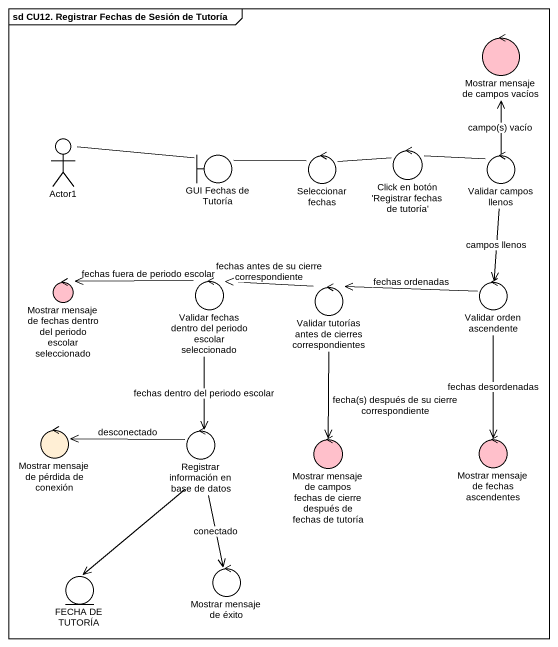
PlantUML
@startuml
mainframe sd CU12. Registrar Fechas de Sesión de Tutoría
control "Mostrar mensaje de campos vacíos" as Mostrar_mensaje_de_campos #FFC0CB
actor Actor1
boundary "GUI Fechas de Tutoría" as GUI_Fechas_de_Tutoría
control "Seleccionar fechas" as Seleccionar_fechas
control "Click en botón 'Registrar fechas de tutoría'" as Click_en_botón_Registrar
control "Validar campos llenos" as Validar_campos_llenos
control "Mostrar mensaje de fechas dentro del periodo escolar seleccionado" as Mostrar_mensaje_de_fechas #FFC0CB
control "Validar fechas dentro del periodo escolar seleccionado" as Validar_fechas_dentro_del
control "Validar tutorías antes de cierres correspondientes" as Validar_tutorías_antes_de
control "Validar orden ascendente" as Validar_orden_ascendente
control "Mostrar mensaje de pérdida de conexión" as Mostrar_mensaje_de_pérdida #FFEFD5
control "Registrar información en base de datos" as Registrar_información_en
control "Mostrar mensaje de campos fechas de cierre después de fechas de tutoría" as Mostrar_mensaje_de_campos_2 #FFC0CB
control "Mostrar mensaje de fechas ascendentes" as Mostrar_mensaje_de_fechas_2 #FFC0CB
entity "FECHA DE TUTORÍA" as FECHA_DE_TUTORÍA
control "Mostrar mensaje de éxito" as Mostrar_mensaje_de_éxito
Actor1 -right- GUI_Fechas_de_Tutoría
GUI_Fechas_de_Tutoría -right- Seleccionar_fechas
Seleccionar_fechas -right- Click_en_botón_Registrar
Click_en_botón_Registrar -right- Validar_campos_llenos
Validar_campos_llenos -up-> Mostrar_mensaje_de_campos : campo(s) vacío
Validar_campos_llenos --> Validar_orden_ascendente : campos llenos
Validar_fechas_dentro_del -left-> Mostrar_mensaje_de_fechas : fechas fuera de periodo escolar
Validar_fechas_dentro_del --> Registrar_información_en : fechas dentro del periodo escolar
Validar_tutorías_antes_de -left-> Validar_fechas_dentro_del : fechas antes de su cierre correspondiente
Validar_tutorías_antes_de --> Mostrar_mensaje_de_campos_2 : fecha(s) después de su cierre correspondiente
Validar_orden_ascendente -left-> Validar_tutorías_antes_de : fechas ordenadas
Validar_orden_ascendente --> Mostrar_mensaje_de_fechas_2 : fechas desordenadas
Registrar_información_en -left-> Mostrar_mensaje_de_pérdida : desconectado
Registrar_información_en --> FECHA_DE_TUTORÍA
Registrar_información_en --> Mostrar_mensaje_de_éxito : conectado
@enduml
